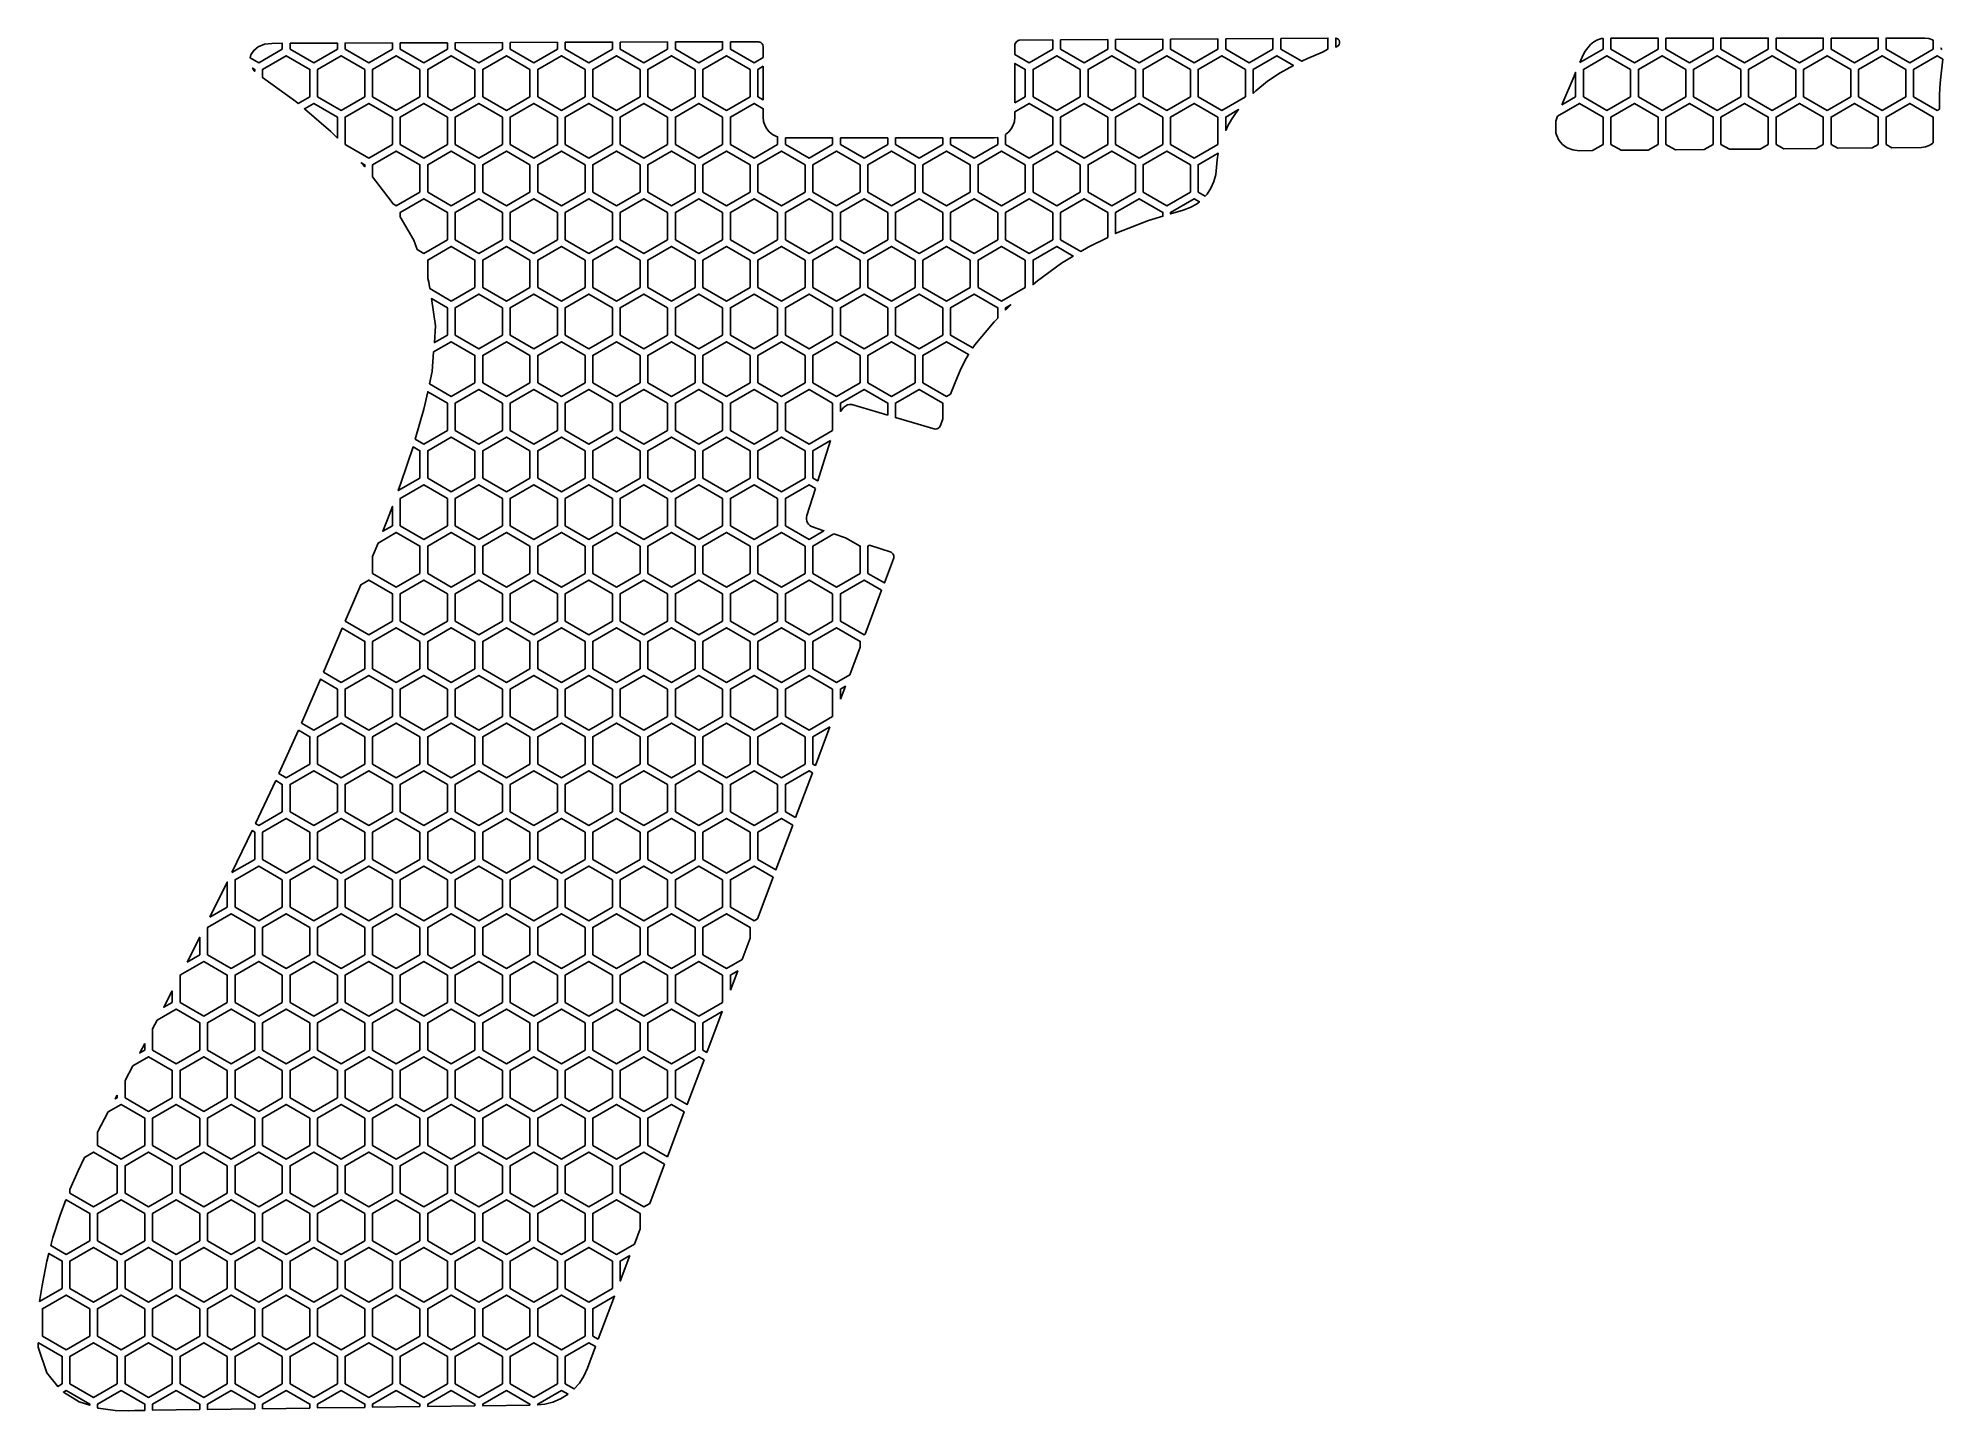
# Model space of a CAD drawing. Header units: millimetres. Extents: x 16 to 138, y -290 to -202.
import ezdxf

# ---------------------------------------------------------------- set-up
doc = ezdxf.new("R2010")
doc.units = ezdxf.units.MM

# ---------------------------------------------------------------- blocks, each defined once
blk = doc.blocks.new('HEX')
blk.add_lwpolyline([(1.516, 0.875), (0, 1.75), (-1.516, 0.875), (-1.516, -0.875), (0, -1.75), (1.516, -0.875)], close=True)

msp = doc.modelspace()

# ---------------------------------------------------------------- linework, layer by layer
for points in [[(29.409, -202.959), (29.592, -202.666), (29.883, -202.43), (30.273, -202.271), (30.751, -202.213), (31.426, -202.21), (31.426, -202.577), (29.911, -203.452), (29.373, -203.142), (29.409, -202.959)], [(31.926, -202.208), (34.957, -202.198), (34.957, -202.577), (33.442, -203.452), (31.926, -202.577), (31.926, -202.208)], [(38.489, -202.185), (38.489, -202.577), (36.973, -203.452), (35.457, -202.577), (35.457, -202.196), (38.489, -202.185)], [(42.02, -202.172), (42.02, -202.577), (40.504, -203.452), (38.989, -202.577), (38.989, -202.183), (42.02, -202.172)], [(45.551, -202.16), (45.551, -202.577), (44.035, -203.452), (42.52, -202.577), (42.52, -202.171), (45.551, -202.16)], [(46.051, -202.158), (49.082, -202.147), (49.082, -202.577), (47.566, -203.452), (46.051, -202.577), (46.051, -202.158)], [(49.582, -202.145), (52.613, -202.134), (52.613, -202.577), (51.097, -203.452), (49.582, -202.577), (49.582, -202.145)], [(53.113, -202.133), (56.144, -202.122), (56.144, -202.577), (54.628, -203.452), (53.113, -202.577), (53.113, -202.133)], [(56.644, -202.12), (59.675, -202.109), (59.675, -202.577), (58.16, -203.452), (56.644, -202.577), (56.644, -202.12)], [(60.175, -202.107), (62.009, -202.108), (62.132, -202.159), (62.225, -202.252), (62.257, -202.31), (62.284, -202.444), (62.284, -203.11), (61.691, -203.452), (60.175, -202.577), (60.175, -202.107)], [(78.435, -202.283), (78.455, -202.219), (78.527, -202.11), (78.635, -202.037), (78.699, -202.016), (80.862, -201.995), (80.862, -202.577), (79.346, -203.452), (78.428, -202.922), (78.435, -202.283)], [(81.362, -201.992), (84.393, -201.971), (84.393, -202.577), (82.877, -203.452), (81.362, -202.577), (81.362, -201.992)], [(84.893, -201.968), (87.924, -201.948), (87.924, -202.577), (86.408, -203.452), (84.893, -202.577), (84.893, -201.968)], [(88.424, -201.945), (91.455, -201.925), (91.455, -202.577), (89.939, -203.452), (88.424, -202.577), (88.424, -201.945)], [(91.955, -201.921), (94.986, -201.901), (94.986, -202.577), (93.47, -203.452), (91.955, -202.577), (91.955, -201.921)], [(95.486, -201.898), (98.517, -201.878), (98.517, -202.577), (98.175, -202.774), (97.207, -203.183), (96.842, -203.36), (95.486, -202.577), (95.486, -201.898)], [(99.092, -201.893), (99.177, -201.944), (99.235, -202.019), (99.266, -202.109), (99.268, -202.204), (99.239, -202.294), (99.177, -202.372), (99.017, -202.453), (99.017, -201.88), (99.092, -201.893)], [(114.685, -203.436), (114.885, -202.953), (115.018, -202.713), (115.182, -202.49), (115.372, -202.291), (115.585, -202.122), (115.817, -201.992), (116.065, -201.908), (116.172, -201.894), (116.172, -202.577), (114.685, -203.436)], [(116.672, -201.876), (119.704, -201.876), (119.704, -202.577), (118.188, -203.452), (116.672, -202.577), (116.672, -201.876)], [(120.204, -201.876), (123.235, -201.876), (123.235, -202.577), (121.719, -203.452), (120.204, -202.577), (120.204, -201.876)], [(123.735, -201.876), (126.766, -201.876), (126.766, -202.577), (125.25, -203.452), (123.735, -202.577), (123.735, -201.876)], [(127.266, -201.876), (130.297, -201.876), (130.297, -202.577), (128.781, -203.452), (127.266, -202.577), (127.266, -201.876)], [(130.797, -201.876), (133.828, -201.876), (133.828, -202.577), (132.312, -203.452), (130.797, -202.577), (130.797, -201.876)], [(136.811, -201.876), (137.068, -201.901), (137.304, -201.978), (137.359, -202.01), (137.359, -202.577), (135.843, -203.452), (134.328, -202.577), (134.328, -201.876), (136.811, -201.876)], [(137.897, -202.599), (137.859, -202.577), (137.859, -202.513), (137.897, -202.599)], [(29.616, -203.967), (29.514, -203.801), (29.661, -203.885), (29.661, -204.006), (29.616, -203.967)], [(32.301, -205.949), (30.161, -204.411), (30.161, -203.885), (31.676, -203.01), (33.192, -203.885), (33.192, -205.635), (32.442, -206.068), (32.301, -205.949)], [(62.284, -203.687), (62.284, -204.699), (62.284, -205.833), (61.941, -205.635), (61.941, -203.885), (62.284, -203.687)], [(78.428, -206.021), (78.428, -205.229), (78.428, -203.499), (79.096, -203.885), (79.096, -205.635), (78.428, -206.021)], [(95.456, -204.099), (94.646, -204.641), (93.892, -205.252), (93.72, -205.423), (93.72, -203.885), (95.236, -203.01), (96.299, -203.624), (95.456, -204.099)], [(113.517, -206.149), (114.306, -204.317), (114.407, -204.082), (114.407, -205.635), (113.517, -206.149)], [(137.975, -203.221), (137.812, -204.563), (137.772, -205.049), (137.746, -205.577), (137.746, -206.431), (137.609, -206.51), (136.093, -205.635), (136.093, -203.885), (137.609, -203.01), (137.975, -203.221)], [(34.549, -207.864), (32.846, -206.412), (33.442, -206.068), (34.957, -206.943), (34.957, -208.285), (34.549, -207.864)], [(62.284, -206.955), (62.311, -207.221), (62.388, -207.468), (62.511, -207.693), (62.673, -207.889), (62.869, -208.051), (63.094, -208.174), (63.206, -208.209), (63.206, -208.693), (61.691, -209.568), (60.175, -208.693), (60.175, -206.943), (61.691, -206.068), (62.284, -206.411), (62.284, -206.955)], [(77.831, -208.058), (78.039, -207.889), (78.201, -207.693), (78.323, -207.468), (78.401, -207.22), (78.428, -206.954), (78.428, -206.598), (79.346, -206.068), (80.862, -206.943), (80.862, -208.693), (79.346, -209.568), (77.831, -208.693), (77.831, -208.058)], [(92.579, -206.721), (92.325, -207.106), (92.096, -207.509), (91.955, -207.8), (91.955, -206.943), (92.783, -206.465), (92.579, -206.721)], [(114.626, -209.099), (114.23, -209.052), (113.877, -208.913), (113.577, -208.697), (113.339, -208.417), (113.173, -208.09), (113.141, -207.952), (113.141, -207.199), (113.244, -206.884), (114.657, -206.068), (116.172, -206.943), (116.172, -208.693), (115.483, -209.091), (114.626, -209.099)], [(119.072, -209.058), (117.332, -209.074), (116.672, -208.693), (116.672, -206.943), (118.188, -206.068), (119.704, -206.943), (119.704, -208.693), (119.072, -209.058)], [(122.66, -209.025), (120.808, -209.042), (120.204, -208.693), (120.204, -206.943), (121.719, -206.068), (123.235, -206.943), (123.235, -208.693), (122.66, -209.025)], [(126.249, -208.991), (124.283, -209.01), (123.735, -208.693), (123.735, -206.943), (125.25, -206.068), (126.766, -206.943), (126.766, -208.693), (126.249, -208.991)], [(127.758, -208.977), (127.266, -208.693), (127.266, -206.943), (128.781, -206.068), (130.297, -206.943), (130.297, -208.693), (129.84, -208.957), (127.758, -208.977)], [(133.433, -208.921), (131.23, -208.943), (130.797, -208.693), (130.797, -206.943), (132.312, -206.068), (133.828, -206.943), (133.828, -208.693), (133.433, -208.921)], [(137.298, -208.648), (137.087, -208.773), (136.85, -208.853), (136.594, -208.884), (134.698, -208.907), (134.328, -208.693), (134.328, -206.943), (135.843, -206.068), (137.359, -206.943), (137.359, -208.593), (137.298, -208.648)], [(63.706, -208.278), (66.737, -208.278), (66.737, -208.693), (65.222, -209.568), (63.706, -208.693), (63.706, -208.278)], [(67.237, -208.278), (70.268, -208.278), (70.268, -208.693), (68.753, -209.568), (67.237, -208.693), (67.237, -208.278)], [(70.768, -208.278), (73.799, -208.278), (73.799, -208.693), (72.284, -209.568), (70.768, -208.693), (70.768, -208.278)], [(74.299, -208.278), (77.104, -208.278), (77.331, -208.255), (77.331, -208.693), (75.815, -209.568), (74.299, -208.693), (74.299, -208.278)], [(36.619, -210), (36.491, -209.867), (36.723, -210.001), (36.723, -210.134), (36.619, -210)], [(38.419, -212.335), (37.223, -210.783), (37.223, -210.001), (38.739, -209.126), (40.254, -210.001), (40.254, -211.751), (38.739, -212.626), (38.51, -212.494), (38.419, -212.335)], [(91.405, -209.693), (91.325, -210.625), (91.203, -211.081), (91.012, -211.506), (90.757, -211.893), (90.646, -212.015), (90.189, -211.751), (90.189, -210.001), (91.471, -209.261), (91.405, -209.693)], [(39.854, -214.849), (38.989, -213.333), (38.989, -213.059), (40.504, -212.184), (42.02, -213.059), (42.02, -214.809), (40.504, -215.684), (40.068, -215.432), (39.854, -214.849)], [(83.128, -215.28), (82.663, -215.561), (81.362, -214.809), (81.362, -213.059), (82.877, -212.184), (84.393, -213.059), (84.393, -214.66), (83.128, -215.28)], [(87.004, -213.583), (84.98, -214.372), (84.893, -214.415), (84.893, -213.059), (86.408, -212.184), (87.924, -213.059), (87.924, -213.304), (87.004, -213.583)], [(90.081, -212.524), (89.67, -212.752), (89.217, -212.913), (88.424, -213.153), (88.424, -213.059), (89.939, -212.184), (90.269, -212.375), (90.081, -212.524)], [(40.833, -217.523), (40.754, -217.308), (40.754, -216.117), (42.27, -215.242), (43.785, -216.117), (43.785, -217.867), (42.27, -218.742), (40.897, -217.95), (40.833, -217.523)], [(81.431, -216.305), (79.873, -217.446), (79.596, -217.688), (79.596, -216.117), (81.112, -215.242), (82.174, -215.856), (81.431, -216.305)], [(41.26, -220.334), (40.994, -218.583), (42.02, -219.175), (42.02, -220.925), (41.18, -221.41), (41.26, -220.334)], [(77.108, -220.072), (75.868, -221.555), (75.732, -221.752), (74.299, -220.925), (74.299, -219.175), (75.815, -218.3), (77.331, -219.175), (77.331, -219.843), (77.108, -220.072)], [(77.831, -219.328), (77.831, -219.175), (78.167, -218.981), (77.831, -219.328)], [(41.043, -223.263), (41.136, -222.013), (42.27, -221.358), (43.785, -222.233), (43.785, -223.983), (42.27, -224.858), (40.867, -224.049), (41.043, -223.263)], [(75.225, -222.583), (74.92, -223.202), (74.633, -223.859), (74.304, -224.711), (74.049, -224.858), (72.534, -223.983), (72.534, -222.233), (74.049, -221.358), (75.46, -222.172), (75.225, -222.583)], [(40.501, -225.688), (40.753, -224.56), (42.02, -225.291), (42.02, -227.041), (40.504, -227.916), (39.96, -227.602), (40.501, -225.688)], [(70.268, -226.072), (67.959, -225.387), (67.821, -225.376), (67.685, -225.41), (67.554, -225.481), (67.432, -225.582), (67.237, -225.828), (67.237, -225.291), (68.753, -224.416), (70.268, -225.291), (70.268, -226.072)], [(73.799, -226.299), (73.65, -226.734), (73.586, -226.845), (73.488, -226.923), (73.43, -226.947), (73.305, -226.962), (70.768, -226.22), (70.768, -225.291), (72.284, -224.416), (73.799, -225.291), (73.799, -226.299)], [(39.041, -230.435), (39.819, -228.098), (40.254, -228.349), (40.254, -230.099), (38.868, -230.9), (39.041, -230.435)], [(66.6, -227.698), (66.09, -229.309), (65.782, -230.279), (65.472, -230.099), (65.472, -228.349), (66.6, -227.698)], [(65.628, -230.767), (65.08, -232.497), (65.055, -232.62), (65.057, -232.741), (65.081, -232.858), (65.128, -232.967), (65.194, -233.065), (65.279, -233.149), (65.381, -233.216), (66.178, -233.48), (65.222, -234.032), (63.706, -233.157), (63.706, -231.407), (65.222, -230.532), (65.628, -230.767)], [(38.171, -232.768), (38.489, -231.916), (38.489, -233.157), (37.871, -233.514), (38.171, -232.768)], [(37.223, -235.122), (37.568, -234.266), (38.739, -233.59), (40.254, -234.465), (40.254, -236.215), (38.739, -237.09), (37.223, -236.215), (37.223, -235.122)], [(66.821, -233.686), (67.567, -233.925), (68.503, -234.465), (68.503, -236.215), (66.987, -237.09), (65.472, -236.215), (65.472, -234.465), (66.821, -233.686)], [(69.093, -234.413), (70.485, -234.864), (70.592, -234.954), (70.654, -235.076), (70.663, -235.216), (70.645, -235.287), (70.062, -236.827), (69.003, -236.215), (69.003, -234.465), (69.093, -234.413)], [(35.46, -239.275), (36.454, -236.948), (36.973, -236.648), (38.489, -237.523), (38.489, -239.273), (36.973, -240.148), (35.46, -239.275)], [(68.819, -240.11), (68.753, -240.148), (67.237, -239.273), (67.237, -237.523), (68.753, -236.648), (69.882, -237.3), (68.819, -240.11)], [(34.068, -242.548), (35.262, -239.738), (36.723, -240.581), (36.723, -242.331), (35.207, -243.206), (34.068, -242.548)], [(68.503, -240.946), (67.832, -242.718), (66.987, -243.206), (65.472, -242.331), (65.472, -240.581), (66.987, -239.706), (68.503, -240.581), (68.503, -240.946)], [(32.664, -245.815), (33.869, -243.011), (34.957, -243.639), (34.957, -245.389), (33.442, -246.264), (32.664, -245.815)], [(67.237, -244.291), (67.237, -243.639), (67.553, -243.457), (67.237, -244.291)], [(32.458, -246.273), (33.192, -246.697), (33.192, -248.447), (31.676, -249.322), (31.207, -249.051), (32.458, -246.273)], [(66.566, -246.066), (65.63, -248.539), (65.472, -248.447), (65.472, -246.697), (66.566, -246.066)], [(64.364, -251.885), (63.706, -251.505), (63.706, -249.755), (65.222, -248.88), (65.451, -249.012), (64.364, -251.885)], [(31, -249.509), (31.426, -249.755), (31.426, -251.505), (29.911, -252.38), (29.707, -252.262), (31, -249.509)], [(28.188, -255.414), (29.493, -252.717), (29.661, -252.813), (29.661, -254.563), (28.188, -255.414)], [(64.184, -252.359), (63.097, -255.231), (61.941, -254.563), (61.941, -252.813), (63.456, -251.938), (64.184, -252.359)], [(61.91, -258.37), (61.691, -258.496), (60.175, -257.621), (60.175, -255.871), (61.691, -254.996), (62.918, -255.705), (61.91, -258.37)], [(26.776, -258.267), (27.895, -256.014), (27.895, -257.621), (26.776, -258.267)], [(60.923, -260.978), (59.925, -261.554), (58.41, -260.679), (58.41, -258.929), (59.925, -258.054), (61.441, -258.929), (61.441, -259.61), (60.923, -260.978)], [(25.322, -261.146), (26.13, -259.553), (26.13, -260.679), (25.322, -261.146)], [(24.897, -261.969), (26.38, -261.112), (27.895, -261.987), (27.895, -263.737), (26.38, -264.612), (24.864, -263.737), (24.864, -262.032), (24.897, -261.969)], [(60.175, -262.954), (60.175, -261.987), (60.643, -261.717), (60.175, -262.954)], [(24.364, -263), (24.364, -263.737), (23.821, -264.051), (24.364, -263)], [(23.387, -264.879), (24.614, -264.17), (26.13, -265.045), (26.13, -266.795), (24.614, -267.67), (23.099, -266.795), (23.099, -265.425), (23.387, -264.879)], [(58.666, -266.943), (58.41, -266.795), (58.41, -265.045), (59.656, -264.326), (58.666, -266.943)], [(22.599, -266.372), (22.599, -266.795), (22.277, -266.981), (22.599, -266.372)], [(21.333, -268.756), (21.839, -267.811), (22.849, -267.228), (24.364, -268.103), (24.364, -269.853), (22.849, -270.728), (21.333, -269.853), (21.333, -268.756)], [(58.486, -267.417), (57.399, -270.29), (56.644, -269.853), (56.644, -268.103), (58.16, -267.228), (58.486, -267.417)], [(20.833, -269.687), (20.833, -269.853), (20.703, -269.928), (20.833, -269.687)], [(19.568, -272.055), (20.254, -270.765), (21.083, -270.286), (22.599, -271.161), (22.599, -272.911), (21.083, -273.786), (19.568, -272.911), (19.568, -272.055)], [(56.133, -273.636), (54.878, -272.911), (54.878, -271.161), (56.394, -270.286), (57.22, -270.763), (56.133, -273.636)], [(18.327, -274.534), (18.741, -273.677), (19.318, -273.344), (20.833, -274.219), (20.833, -275.969), (19.318, -276.844), (17.802, -275.969), (17.802, -275.744), (18.327, -274.534)], [(55.954, -274.11), (55, -276.63), (54.628, -276.844), (53.113, -275.969), (53.113, -274.219), (54.628, -273.344), (55.954, -274.11)], [(16.712, -278.828), (17.172, -277.381), (17.538, -276.41), (17.552, -276.402), (19.068, -277.277), (19.068, -279.027), (17.552, -279.902), (16.579, -279.341), (16.712, -278.828)], [(54.013, -279.238), (52.863, -279.902), (51.347, -279.027), (51.347, -277.277), (52.863, -276.402), (54.378, -277.277), (54.378, -278.273), (54.013, -279.238)], [(16.007, -281.905), (16.325, -280.327), (16.45, -279.843), (17.302, -280.335), (17.302, -282.085), (15.856, -282.921), (16.007, -281.905)], [(53.733, -279.977), (53.113, -281.617), (53.113, -280.335), (53.733, -279.977)], [(51.701, -285.348), (51.347, -285.143), (51.347, -283.393), (52.746, -282.586), (51.701, -285.348)], [(16.306, -287.509), (15.756, -285.854), (15.756, -285.594), (15.786, -285.576), (17.302, -286.451), (17.302, -288.201), (17.012, -288.369), (16.306, -287.509)], [(50.997, -287.208), (50.777, -287.709), (50.487, -288.162), (50.159, -288.535), (49.582, -288.201), (49.582, -286.451), (51.097, -285.576), (51.522, -285.822), (50.997, -287.208)], [(18.395, -289.367), (17.379, -288.734), (17.552, -288.635), (19.068, -289.51), (19.068, -289.585), (18.395, -289.367)], [(21.952, -289.919), (21.535, -289.943), (20.707, -289.92), (19.605, -289.759), (19.568, -289.747), (19.568, -289.51), (21.083, -288.635), (22.599, -289.51), (22.599, -289.91), (21.952, -289.919)], [(26.13, -289.862), (23.099, -289.904), (23.099, -289.51), (24.614, -288.635), (26.13, -289.51), (26.13, -289.862)], [(29.661, -289.813), (26.63, -289.855), (26.63, -289.51), (28.145, -288.635), (29.661, -289.51), (29.661, -289.813)], [(33.192, -289.764), (30.161, -289.806), (30.161, -289.51), (31.676, -288.635), (33.192, -289.51), (33.192, -289.764)], [(36.723, -289.716), (33.692, -289.757), (33.692, -289.51), (35.207, -288.635), (36.723, -289.51), (36.723, -289.716)], [(40.254, -289.667), (37.223, -289.709), (37.223, -289.51), (38.739, -288.635), (40.254, -289.51), (40.254, -289.667)], [(43.785, -289.618), (40.754, -289.66), (40.754, -289.51), (42.27, -288.635), (43.785, -289.51), (43.785, -289.618)], [(47.316, -289.569), (44.285, -289.611), (44.285, -289.51), (45.801, -288.635), (47.316, -289.51), (47.316, -289.569)], [(49.757, -288.88), (49.279, -289.178), (48.788, -289.384), (48.267, -289.514), (47.816, -289.555), (47.816, -289.51), (49.332, -288.635), (49.757, -288.88)]]:
    msp.add_lwpolyline(points, close=True)

# ---------------------------------------------------------------- block references
for p in [(35.207, -204.76), (38.739, -204.76), (42.27, -204.76), (45.801, -204.76), (49.332, -204.76), (52.863, -204.76), (56.394, -204.76), (59.925, -204.76), (81.112, -204.76), (84.643, -204.76), (88.174, -204.76), (91.705, -204.76), (116.422, -204.76), (119.954, -204.76), (123.485, -204.76), (127.016, -204.76), (130.547, -204.76), (134.078, -204.76), (36.973, -207.818), (40.504, -207.818), (44.035, -207.818), (47.566, -207.818), (51.097, -207.818), (54.628, -207.818), (58.16, -207.818), (82.877, -207.818), (86.408, -207.818), (89.939, -207.818), (42.27, -210.876), (45.801, -210.876), (49.332, -210.876), (52.863, -210.876), (56.394, -210.876), (59.925, -210.876), (63.456, -210.876), (66.987, -210.876), (70.518, -210.876), (74.049, -210.876), (77.581, -210.876), (81.112, -210.876), (84.643, -210.876), (88.174, -210.876), (44.035, -213.934), (47.566, -213.934), (51.097, -213.934), (54.628, -213.934), (58.16, -213.934), (61.691, -213.934), (65.222, -213.934), (68.753, -213.934), (72.284, -213.934), (75.815, -213.934), (79.346, -213.934), (45.801, -216.992), (49.332, -216.992), (52.863, -216.992), (56.394, -216.992), (59.925, -216.992), (63.456, -216.992), (66.987, -216.992), (70.518, -216.992), (74.049, -216.992), (77.581, -216.992), (44.035, -220.05), (47.566, -220.05), (51.097, -220.05), (54.628, -220.05), (58.16, -220.05), (61.691, -220.05), (65.222, -220.05), (68.753, -220.05), (72.284, -220.05), (45.801, -223.108), (49.332, -223.108), (52.863, -223.108), (56.394, -223.108), (59.925, -223.108), (63.456, -223.108), (66.987, -223.108), (70.518, -223.108), (44.035, -226.166), (47.566, -226.166), (51.097, -226.166), (54.628, -226.166), (58.16, -226.166), (61.691, -226.166), (65.222, -226.166), (42.27, -229.224), (45.801, -229.224), (49.332, -229.224), (52.863, -229.224), (56.394, -229.224), (59.925, -229.224), (63.456, -229.224), (40.504, -232.282), (44.035, -232.282), (47.566, -232.282), (51.097, -232.282), (54.628, -232.282), (58.16, -232.282), (61.691, -232.282), (42.27, -235.34), (45.801, -235.34), (49.332, -235.34), (52.863, -235.34), (56.394, -235.34), (59.925, -235.34), (63.456, -235.34), (40.504, -238.398), (44.035, -238.398), (47.566, -238.398), (51.097, -238.398), (54.628, -238.398), (58.16, -238.398), (61.691, -238.398), (65.222, -238.398), (38.739, -241.456), (42.27, -241.456), (45.801, -241.456), (49.332, -241.456), (52.863, -241.456), (56.394, -241.456), (59.925, -241.456), (63.456, -241.456), (36.973, -244.514), (40.504, -244.514), (44.035, -244.514), (47.566, -244.514), (51.097, -244.514), (54.628, -244.514), (58.16, -244.514), (61.691, -244.514), (65.222, -244.514), (35.207, -247.572), (38.739, -247.572), (42.27, -247.572), (45.801, -247.572), (49.332, -247.572), (52.863, -247.572), (56.394, -247.572), (59.925, -247.572), (63.456, -247.572), (33.442, -250.63), (36.973, -250.63), (40.504, -250.63), (44.035, -250.63), (47.566, -250.63), (51.097, -250.63), (54.628, -250.63), (58.16, -250.63), (61.691, -250.63), (31.676, -253.688), (35.207, -253.688), (38.739, -253.688), (42.27, -253.688), (45.801, -253.688), (49.332, -253.688), (52.863, -253.688), (56.394, -253.688), (59.925, -253.688), (29.911, -256.746), (33.442, -256.746), (36.973, -256.746), (40.504, -256.746), (44.035, -256.746), (47.566, -256.746), (51.097, -256.746), (54.628, -256.746), (58.16, -256.746), (28.145, -259.804), (31.676, -259.804), (35.207, -259.804), (38.739, -259.804), (42.27, -259.804), (45.801, -259.804), (49.332, -259.804), (52.863, -259.804), (56.394, -259.804), (29.911, -262.862), (33.442, -262.862), (36.973, -262.862), (40.504, -262.862), (44.035, -262.862), (47.566, -262.862), (51.097, -262.862), (54.628, -262.862), (58.16, -262.862), (28.145, -265.92), (31.676, -265.92), (35.207, -265.92), (38.739, -265.92), (42.27, -265.92), (45.801, -265.92), (49.332, -265.92), (52.863, -265.92), (56.394, -265.92), (26.38, -268.978), (29.911, -268.978), (33.442, -268.978), (36.973, -268.978), (40.504, -268.978), (44.035, -268.978), (47.566, -268.978), (51.097, -268.978), (54.628, -268.978), (24.614, -272.036), (28.145, -272.036), (31.676, -272.036), (35.207, -272.036), (38.739, -272.036), (42.27, -272.036), (45.801, -272.036), (49.332, -272.036), (52.863, -272.036), (22.849, -275.094), (26.38, -275.094), (29.911, -275.094), (33.442, -275.094), (36.973, -275.094), (40.504, -275.094), (44.035, -275.094), (47.566, -275.094), (51.097, -275.094), (21.083, -278.152), (24.614, -278.152), (28.145, -278.152), (31.676, -278.152), (35.207, -278.152), (38.739, -278.152), (42.27, -278.152), (45.801, -278.152), (49.332, -278.152), (19.318, -281.21), (22.849, -281.21), (26.38, -281.21), (29.911, -281.21), (33.442, -281.21), (36.973, -281.21), (40.504, -281.21), (44.035, -281.21), (47.566, -281.21), (51.097, -281.21), (17.552, -284.268), (21.083, -284.268), (24.614, -284.268), (28.145, -284.268), (31.676, -284.268), (35.207, -284.268), (38.739, -284.268), (42.27, -284.268), (45.801, -284.268), (49.332, -284.268), (19.318, -287.326), (22.849, -287.326), (26.38, -287.326), (29.911, -287.326), (33.442, -287.326), (36.973, -287.326), (40.504, -287.326), (44.035, -287.326), (47.566, -287.326)]:
    msp.add_blockref('HEX', p)

doc.saveas('drawing.dxf')
